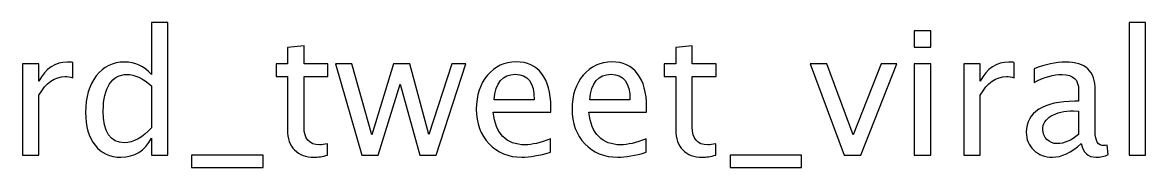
# Model space of a CAD drawing. Header units: centimetres. Extents: x -150 to 29, y -15 to 29.
# Drawn here: x 7.14 to 24.43, y 26.48 to 28.71 of the extents above; entities that cross this region are included whole.
import ezdxf

# ---------------------------------------------------------------- set-up
doc = ezdxf.new("R2010")
doc.units = ezdxf.units.CM
doc.header["$MEASUREMENT"] = 0
doc.layers.add('Layer 1', color=7, linetype='Continuous')

msp = doc.modelspace()

# ---------------------------------------------------------------- linework, layer by layer
at = {"layer": 'Layer 1'}
for points, knots in [([(9.12639, 26.67044), (9.12639, 26.67044), (9.12639, 26.9337), (9.12639, 26.9337), (9.12639, 26.9337), (9.02276, 26.73703), (8.86666, 26.63869), (8.65808, 26.63869), (8.65808, 26.63869), (8.48874, 26.63869), (8.35557, 26.69999), (8.25856, 26.82302), (8.25856, 26.82302), (8.16154, 26.94605), (8.11303, 27.11406), (8.11303, 27.32705), (8.11303, 27.32705), (8.11303, 27.55988), (8.16816, 27.74729), (8.27796, 27.88929), (8.27796, 27.88929), (8.3882, 28.03084), (8.53284, 28.10183), (8.71232, 28.10183), (8.71232, 28.10183), (8.87856, 28.10183), (9.01703, 28.03833), (9.12639, 27.91089), (9.12639, 27.91089), (9.12639, 27.91089), (9.12639, 28.71037), (9.12639, 28.71037), (9.12639, 28.71037), (9.12639, 28.71037), (9.38039, 28.71037), (9.38039, 28.71037), (9.38039, 28.71037), (9.38039, 28.71037), (9.38039, 26.67044), (9.38039, 26.67044), (9.38039, 26.67044), (9.38039, 26.67044), (9.12639, 26.67044), (9.12639, 26.67044)], [0, 0, 0, 0, 0.08333333, 0.08333333, 0.08333333, 0.08333333, 0.16666667, 0.16666667, 0.16666667, 0.16666667, 0.25, 0.25, 0.25, 0.25, 0.33333333, 0.33333333, 0.33333333, 0.33333333, 0.41666667, 0.41666667, 0.41666667, 0.41666667, 0.5, 0.5, 0.5, 0.5, 0.58333333, 0.58333333, 0.58333333, 0.58333333, 0.66666667, 0.66666667, 0.66666667, 0.66666667, 0.75, 0.75, 0.75, 0.75, 0.83333333, 0.83333333, 0.83333333, 0.83333333, 1, 1, 1, 1]), ([(24.17851, 26.67044), (24.17851, 26.67044), (24.17851, 28.71037), (24.17851, 28.71037), (24.17851, 28.71037), (24.17851, 28.71037), (24.43251, 28.71037), (24.43251, 28.71037), (24.43251, 28.71037), (24.43251, 28.71037), (24.43251, 26.67044), (24.43251, 26.67044), (24.43251, 26.67044), (24.43251, 26.67044), (24.17851, 26.67044), (24.17851, 26.67044)], [0, 0, 0, 0, 0.2, 0.2, 0.2, 0.2, 0.4, 0.4, 0.4, 0.4, 0.6, 0.6, 0.6, 0.6, 1, 1, 1, 1]), ([(20.87034, 28.32938), (20.87034, 28.32938), (20.87034, 28.58338), (20.87034, 28.58338), (20.87034, 28.58338), (20.87034, 28.58338), (21.12434, 28.58338), (21.12434, 28.58338), (21.12434, 28.58338), (21.12434, 28.58338), (21.12434, 28.32938), (21.12434, 28.32938), (21.12434, 28.32938), (21.12434, 28.32938), (20.87034, 28.32938), (20.87034, 28.32938)], [0, 0, 0, 0, 0.2, 0.2, 0.2, 0.2, 0.4, 0.4, 0.4, 0.4, 0.6, 0.6, 0.6, 0.6, 1, 1, 1, 1]), ([(11.83924, 26.67088), (11.76075, 26.64927), (11.6924, 26.63869), (11.63463, 26.63869), (11.63463, 26.63869), (11.50498, 26.63869), (11.404, 26.67573), (11.33168, 26.74981), (11.33168, 26.74981), (11.25892, 26.8239), (11.22276, 26.92664), (11.22276, 27.0585), (11.22276, 27.0585), (11.22276, 27.0585), (11.22276, 27.88223), (11.22276, 27.88223), (11.22276, 27.88223), (11.22276, 27.88223), (11.04726, 27.88223), (11.04726, 27.88223), (11.04726, 27.88223), (11.04726, 27.88223), (11.04726, 28.07273), (11.04726, 28.07273), (11.04726, 28.07273), (11.04726, 28.07273), (11.22276, 28.07273), (11.22276, 28.07273), (11.22276, 28.07273), (11.22276, 28.07273), (11.22276, 28.32629), (11.22276, 28.32629), (11.22276, 28.32629), (11.22276, 28.32629), (11.47676, 28.35054), (11.47676, 28.35054), (11.47676, 28.35054), (11.47676, 28.35054), (11.47676, 28.07273), (11.47676, 28.07273), (11.47676, 28.07273), (11.47676, 28.07273), (11.84453, 28.07273), (11.84453, 28.07273), (11.84453, 28.07273), (11.84453, 28.07273), (11.84453, 27.88223), (11.84453, 27.88223), (11.84453, 27.88223), (11.84453, 27.88223), (11.47676, 27.88223), (11.47676, 27.88223), (11.47676, 27.88223), (11.47676, 27.88223), (11.47676, 27.10436), (11.47676, 27.10436), (11.47676, 27.10436), (11.47676, 26.92091), (11.55658, 26.82919), (11.71577, 26.82919), (11.71577, 26.82919), (11.74972, 26.82919), (11.79073, 26.83492), (11.83924, 26.84595), (11.83924, 26.84595), (11.83924, 26.84595), (11.83924, 26.67088), (11.83924, 26.67088)], [0, 0, 0, 0, 0.05555556, 0.05555556, 0.05555556, 0.05555556, 0.11111111, 0.11111111, 0.11111111, 0.11111111, 0.16666667, 0.16666667, 0.16666667, 0.16666667, 0.22222222, 0.22222222, 0.22222222, 0.22222222, 0.27777778, 0.27777778, 0.27777778, 0.27777778, 0.33333333, 0.33333333, 0.33333333, 0.33333333, 0.38888889, 0.38888889, 0.38888889, 0.38888889, 0.44444444, 0.44444444, 0.44444444, 0.44444444, 0.5, 0.5, 0.5, 0.5, 0.55555556, 0.55555556, 0.55555556, 0.55555556, 0.61111111, 0.61111111, 0.61111111, 0.61111111, 0.66666667, 0.66666667, 0.66666667, 0.66666667, 0.72222222, 0.72222222, 0.72222222, 0.72222222, 0.77777778, 0.77777778, 0.77777778, 0.77777778, 0.83333333, 0.83333333, 0.83333333, 0.83333333, 0.88888889, 0.88888889, 0.88888889, 0.88888889, 1, 1, 1, 1]), ([(17.81573, 26.67088), (17.73724, 26.64927), (17.66889, 26.63869), (17.61112, 26.63869), (17.61112, 26.63869), (17.48147, 26.63869), (17.38049, 26.67573), (17.30817, 26.74981), (17.30817, 26.74981), (17.23541, 26.8239), (17.19925, 26.92664), (17.19925, 27.0585), (17.19925, 27.0585), (17.19925, 27.0585), (17.19925, 27.88223), (17.19925, 27.88223), (17.19925, 27.88223), (17.19925, 27.88223), (17.02375, 27.88223), (17.02375, 27.88223), (17.02375, 27.88223), (17.02375, 27.88223), (17.02375, 28.07273), (17.02375, 28.07273), (17.02375, 28.07273), (17.02375, 28.07273), (17.19925, 28.07273), (17.19925, 28.07273), (17.19925, 28.07273), (17.19925, 28.07273), (17.19925, 28.32629), (17.19925, 28.32629), (17.19925, 28.32629), (17.19925, 28.32629), (17.45325, 28.35054), (17.45325, 28.35054), (17.45325, 28.35054), (17.45325, 28.35054), (17.45325, 28.07273), (17.45325, 28.07273), (17.45325, 28.07273), (17.45325, 28.07273), (17.82102, 28.07273), (17.82102, 28.07273), (17.82102, 28.07273), (17.82102, 28.07273), (17.82102, 27.88223), (17.82102, 27.88223), (17.82102, 27.88223), (17.82102, 27.88223), (17.45325, 27.88223), (17.45325, 27.88223), (17.45325, 27.88223), (17.45325, 27.88223), (17.45325, 27.10436), (17.45325, 27.10436), (17.45325, 27.10436), (17.45325, 26.92091), (17.53307, 26.82919), (17.69226, 26.82919), (17.69226, 26.82919), (17.72621, 26.82919), (17.76722, 26.83492), (17.81573, 26.84595), (17.81573, 26.84595), (17.81573, 26.84595), (17.81573, 26.67088), (17.81573, 26.67088)], [0, 0, 0, 0, 0.05555556, 0.05555556, 0.05555556, 0.05555556, 0.11111111, 0.11111111, 0.11111111, 0.11111111, 0.16666667, 0.16666667, 0.16666667, 0.16666667, 0.22222222, 0.22222222, 0.22222222, 0.22222222, 0.27777778, 0.27777778, 0.27777778, 0.27777778, 0.33333333, 0.33333333, 0.33333333, 0.33333333, 0.38888889, 0.38888889, 0.38888889, 0.38888889, 0.44444444, 0.44444444, 0.44444444, 0.44444444, 0.5, 0.5, 0.5, 0.5, 0.55555556, 0.55555556, 0.55555556, 0.55555556, 0.61111111, 0.61111111, 0.61111111, 0.61111111, 0.66666667, 0.66666667, 0.66666667, 0.66666667, 0.72222222, 0.72222222, 0.72222222, 0.72222222, 0.77777778, 0.77777778, 0.77777778, 0.77777778, 0.83333333, 0.83333333, 0.83333333, 0.83333333, 0.88888889, 0.88888889, 0.88888889, 0.88888889, 1, 1, 1, 1]), ([(7.14157, 26.67044), (7.14157, 26.67044), (7.14157, 28.07273), (7.14157, 28.07273), (7.14157, 28.07273), (7.14157, 28.07273), (7.39557, 28.07273), (7.39557, 28.07273), (7.39557, 28.07273), (7.39557, 28.07273), (7.39557, 27.80771), (7.39557, 27.80771), (7.39557, 27.80771), (7.49655, 28.00394), (7.64295, 28.10183), (7.83522, 28.10183), (7.83522, 28.10183), (7.86124, 28.10183), (7.88858, 28.09963), (7.9168, 28.09522), (7.9168, 28.09522), (7.9168, 28.09522), (7.9168, 27.85754), (7.9168, 27.85754), (7.9168, 27.85754), (7.8727, 27.87209), (7.8339, 27.87958), (7.80038, 27.87958), (7.80038, 27.87958), (7.63899, 27.87958), (7.50405, 27.78433), (7.39557, 27.59339), (7.39557, 27.59339), (7.39557, 27.59339), (7.39557, 26.67044), (7.39557, 26.67044), (7.39557, 26.67044), (7.39557, 26.67044), (7.14157, 26.67044), (7.14157, 26.67044)], [0, 0, 0, 0, 0.09090909, 0.09090909, 0.09090909, 0.09090909, 0.18181818, 0.18181818, 0.18181818, 0.18181818, 0.27272727, 0.27272727, 0.27272727, 0.27272727, 0.36363636, 0.36363636, 0.36363636, 0.36363636, 0.45454545, 0.45454545, 0.45454545, 0.45454545, 0.54545455, 0.54545455, 0.54545455, 0.54545455, 0.63636364, 0.63636364, 0.63636364, 0.63636364, 0.72727273, 0.72727273, 0.72727273, 0.72727273, 0.81818182, 0.81818182, 0.81818182, 0.81818182, 1, 1, 1, 1]), ([(12.36576, 26.67044), (12.36576, 26.67044), (11.96359, 28.07273), (11.96359, 28.07273), (11.96359, 28.07273), (11.96359, 28.07273), (12.21142, 28.07273), (12.21142, 28.07273), (12.21142, 28.07273), (12.21142, 28.07273), (12.51966, 26.98397), (12.51966, 26.98397), (12.51966, 26.98397), (12.51966, 26.98397), (12.85215, 28.07273), (12.85215, 28.07273), (12.85215, 28.07273), (12.85215, 28.07273), (13.10615, 28.07273), (13.10615, 28.07273), (13.10615, 28.07273), (13.10615, 28.07273), (13.39852, 26.98573), (13.39852, 26.98573), (13.39852, 26.98573), (13.39852, 26.98573), (13.75218, 28.07273), (13.75218, 28.07273), (13.75218, 28.07273), (13.75218, 28.07273), (13.96913, 28.07273), (13.96913, 28.07273), (13.96913, 28.07273), (13.96913, 28.07273), (13.51141, 26.67044), (13.51141, 26.67044), (13.51141, 26.67044), (13.51141, 26.67044), (13.25741, 26.67044), (13.25741, 26.67044), (13.25741, 26.67044), (13.25741, 26.67044), (12.95666, 27.76405), (12.95666, 27.76405), (12.95666, 27.76405), (12.95666, 27.76405), (12.61976, 26.67044), (12.61976, 26.67044), (12.61976, 26.67044), (12.61976, 26.67044), (12.36576, 26.67044), (12.36576, 26.67044)], [0, 0, 0, 0, 0.07142857, 0.07142857, 0.07142857, 0.07142857, 0.14285714, 0.14285714, 0.14285714, 0.14285714, 0.21428571, 0.21428571, 0.21428571, 0.21428571, 0.28571429, 0.28571429, 0.28571429, 0.28571429, 0.35714286, 0.35714286, 0.35714286, 0.35714286, 0.42857143, 0.42857143, 0.42857143, 0.42857143, 0.5, 0.5, 0.5, 0.5, 0.57142857, 0.57142857, 0.57142857, 0.57142857, 0.64285714, 0.64285714, 0.64285714, 0.64285714, 0.71428571, 0.71428571, 0.71428571, 0.71428571, 0.78571429, 0.78571429, 0.78571429, 0.78571429, 0.85714286, 0.85714286, 0.85714286, 0.85714286, 1, 1, 1, 1]), ([(15.26956, 26.71542), (15.0989, 26.66427), (14.95294, 26.63869), (14.83123, 26.63869), (14.83123, 26.63869), (14.62353, 26.63869), (14.45464, 26.70748), (14.32456, 26.84462), (14.32456, 26.84462), (14.19447, 26.98177), (14.1292, 27.15948), (14.1292, 27.3782), (14.1292, 27.3782), (14.1292, 27.59031), (14.18653, 27.76449), (14.30162, 27.90075), (14.30162, 27.90075), (14.41672, 28.03657), (14.564, 28.10448), (14.74348, 28.10448), (14.74348, 28.10448), (14.91325, 28.10448), (15.04466, 28.04407), (15.13727, 27.92324), (15.13727, 27.92324), (15.22987, 27.80241), (15.27617, 27.63132), (15.27617, 27.40951), (15.27617, 27.40951), (15.27617, 27.40951), (15.27485, 27.3319), (15.27485, 27.3319), (15.27485, 27.3319), (15.27485, 27.3319), (14.3885, 27.3319), (14.3885, 27.3319), (14.3885, 27.3319), (14.42554, 26.99676), (14.58914, 26.82919), (14.87886, 26.82919), (14.87886, 26.82919), (14.98513, 26.82919), (15.11522, 26.85918), (15.26956, 26.91915), (15.26956, 26.91915), (15.26956, 26.91915), (15.26956, 26.71542), (15.26956, 26.71542)], [0, 0, 0, 0, 0.07692308, 0.07692308, 0.07692308, 0.07692308, 0.15384615, 0.15384615, 0.15384615, 0.15384615, 0.23076923, 0.23076923, 0.23076923, 0.23076923, 0.30769231, 0.30769231, 0.30769231, 0.30769231, 0.38461538, 0.38461538, 0.38461538, 0.38461538, 0.46153846, 0.46153846, 0.46153846, 0.46153846, 0.53846154, 0.53846154, 0.53846154, 0.53846154, 0.61538462, 0.61538462, 0.61538462, 0.61538462, 0.69230769, 0.69230769, 0.69230769, 0.69230769, 0.76923077, 0.76923077, 0.76923077, 0.76923077, 0.84615385, 0.84615385, 0.84615385, 0.84615385, 1, 1, 1, 1]), ([(16.74373, 26.71542), (16.57307, 26.66427), (16.42711, 26.63869), (16.3054, 26.63869), (16.3054, 26.63869), (16.0977, 26.63869), (15.92881, 26.70748), (15.79873, 26.84462), (15.79873, 26.84462), (15.66864, 26.98177), (15.60337, 27.15948), (15.60337, 27.3782), (15.60337, 27.3782), (15.60337, 27.59031), (15.6607, 27.76449), (15.77579, 27.90075), (15.77579, 27.90075), (15.89089, 28.03657), (16.03817, 28.10448), (16.21765, 28.10448), (16.21765, 28.10448), (16.38742, 28.10448), (16.51883, 28.04407), (16.61144, 27.92324), (16.61144, 27.92324), (16.70404, 27.80241), (16.75034, 27.63132), (16.75034, 27.40951), (16.75034, 27.40951), (16.75034, 27.40951), (16.74902, 27.3319), (16.74902, 27.3319), (16.74902, 27.3319), (16.74902, 27.3319), (15.86267, 27.3319), (15.86267, 27.3319), (15.86267, 27.3319), (15.89971, 26.99676), (16.06331, 26.82919), (16.35303, 26.82919), (16.35303, 26.82919), (16.4593, 26.82919), (16.58939, 26.85918), (16.74373, 26.91915), (16.74373, 26.91915), (16.74373, 26.91915), (16.74373, 26.71542), (16.74373, 26.71542)], [0, 0, 0, 0, 0.07692308, 0.07692308, 0.07692308, 0.07692308, 0.15384615, 0.15384615, 0.15384615, 0.15384615, 0.23076923, 0.23076923, 0.23076923, 0.23076923, 0.30769231, 0.30769231, 0.30769231, 0.30769231, 0.38461538, 0.38461538, 0.38461538, 0.38461538, 0.46153846, 0.46153846, 0.46153846, 0.46153846, 0.53846154, 0.53846154, 0.53846154, 0.53846154, 0.61538462, 0.61538462, 0.61538462, 0.61538462, 0.69230769, 0.69230769, 0.69230769, 0.69230769, 0.76923077, 0.76923077, 0.76923077, 0.76923077, 0.84615385, 0.84615385, 0.84615385, 0.84615385, 1, 1, 1, 1]), ([(19.79304, 26.67044), (19.79304, 26.67044), (19.27093, 28.07273), (19.27093, 28.07273), (19.27093, 28.07273), (19.27093, 28.07273), (19.52493, 28.07273), (19.52493, 28.07273), (19.52493, 28.07273), (19.52493, 28.07273), (19.93195, 26.98309), (19.93195, 26.98309), (19.93195, 26.98309), (19.93195, 26.98309), (20.36278, 28.07273), (20.36278, 28.07273), (20.36278, 28.07273), (20.36278, 28.07273), (20.60178, 28.07273), (20.60178, 28.07273), (20.60178, 28.07273), (20.60178, 28.07273), (20.04748, 26.67044), (20.04748, 26.67044), (20.04748, 26.67044), (20.04748, 26.67044), (19.79304, 26.67044), (19.79304, 26.67044)], [0, 0, 0, 0, 0.125, 0.125, 0.125, 0.125, 0.25, 0.25, 0.25, 0.25, 0.375, 0.375, 0.375, 0.375, 0.5, 0.5, 0.5, 0.5, 0.625, 0.625, 0.625, 0.625, 0.75, 0.75, 0.75, 0.75, 1, 1, 1, 1]), ([(20.87034, 26.67044), (20.87034, 26.67044), (20.87034, 28.07273), (20.87034, 28.07273), (20.87034, 28.07273), (20.87034, 28.07273), (21.12434, 28.07273), (21.12434, 28.07273), (21.12434, 28.07273), (21.12434, 28.07273), (21.12434, 26.67044), (21.12434, 26.67044), (21.12434, 26.67044), (21.12434, 26.67044), (20.87034, 26.67044), (20.87034, 26.67044)], [0, 0, 0, 0, 0.2, 0.2, 0.2, 0.2, 0.4, 0.4, 0.4, 0.4, 0.6, 0.6, 0.6, 0.6, 1, 1, 1, 1]), ([(21.63498, 26.67044), (21.63498, 26.67044), (21.63498, 28.07273), (21.63498, 28.07273), (21.63498, 28.07273), (21.63498, 28.07273), (21.88898, 28.07273), (21.88898, 28.07273), (21.88898, 28.07273), (21.88898, 28.07273), (21.88898, 27.80771), (21.88898, 27.80771), (21.88898, 27.80771), (21.98996, 28.00394), (22.13636, 28.10183), (22.32863, 28.10183), (22.32863, 28.10183), (22.35465, 28.10183), (22.38199, 28.09963), (22.41021, 28.09522), (22.41021, 28.09522), (22.41021, 28.09522), (22.41021, 27.85754), (22.41021, 27.85754), (22.41021, 27.85754), (22.36611, 27.87209), (22.32731, 27.87958), (22.29379, 27.87958), (22.29379, 27.87958), (22.1324, 27.87958), (21.99746, 27.78433), (21.88898, 27.59339), (21.88898, 27.59339), (21.88898, 27.59339), (21.88898, 26.67044), (21.88898, 26.67044), (21.88898, 26.67044), (21.88898, 26.67044), (21.63498, 26.67044), (21.63498, 26.67044)], [0, 0, 0, 0, 0.09090909, 0.09090909, 0.09090909, 0.09090909, 0.18181818, 0.18181818, 0.18181818, 0.18181818, 0.27272727, 0.27272727, 0.27272727, 0.27272727, 0.36363636, 0.36363636, 0.36363636, 0.36363636, 0.45454545, 0.45454545, 0.45454545, 0.45454545, 0.54545455, 0.54545455, 0.54545455, 0.54545455, 0.63636364, 0.63636364, 0.63636364, 0.63636364, 0.72727273, 0.72727273, 0.72727273, 0.72727273, 0.81818182, 0.81818182, 0.81818182, 0.81818182, 1, 1, 1, 1]), ([(23.44032, 26.84903), (23.28775, 26.7088), (23.1409, 26.63869), (22.99979, 26.63869), (22.99979, 26.63869), (22.88382, 26.63869), (22.78724, 26.67485), (22.71096, 26.74761), (22.71096, 26.74761), (22.63423, 26.82037), (22.59586, 26.91209), (22.59586, 27.02278), (22.59586, 27.02278), (22.59586, 27.17579), (22.66024, 27.29353), (22.78901, 27.37555), (22.78901, 27.37555), (22.91777, 27.45757), (23.10254, 27.49858), (23.34331, 27.49858), (23.34331, 27.49858), (23.34331, 27.49858), (23.40284, 27.49858), (23.40284, 27.49858), (23.40284, 27.49858), (23.40284, 27.49858), (23.40284, 27.66748), (23.40284, 27.66748), (23.40284, 27.66748), (23.40284, 27.8302), (23.31817, 27.91133), (23.1484, 27.91133), (23.1484, 27.91133), (23.01699, 27.91133), (22.87323, 27.86988), (22.71757, 27.78698), (22.71757, 27.78698), (22.71757, 27.78698), (22.71757, 27.996), (22.71757, 27.996), (22.71757, 27.996), (22.88867, 28.06656), (23.05006, 28.10183), (23.20132, 28.10183), (23.20132, 28.10183), (23.35698, 28.10183), (23.47207, 28.06656), (23.54571, 27.99556), (23.54571, 27.99556), (23.6198, 27.92456), (23.65684, 27.8152), (23.65684, 27.66748), (23.65684, 27.66748), (23.65684, 27.66748), (23.65684, 27.0338), (23.65684, 27.0338), (23.65684, 27.0338), (23.65684, 26.88872), (23.70138, 26.81596), (23.79089, 26.81596), (23.79089, 26.81596), (23.80192, 26.81596), (23.81823, 26.81772), (23.83984, 26.82125), (23.83984, 26.82125), (23.83984, 26.82125), (23.85792, 26.68014), (23.85792, 26.68014), (23.85792, 26.68014), (23.80016, 26.65236), (23.73666, 26.63869), (23.66698, 26.63869), (23.66698, 26.63869), (23.54836, 26.63869), (23.47295, 26.7088), (23.44032, 26.84903)], [0, 0, 0, 0, 0.05, 0.05, 0.05, 0.05, 0.1, 0.1, 0.1, 0.1, 0.15, 0.15, 0.15, 0.15, 0.2, 0.2, 0.2, 0.2, 0.25, 0.25, 0.25, 0.25, 0.3, 0.3, 0.3, 0.3, 0.35, 0.35, 0.35, 0.35, 0.4, 0.4, 0.4, 0.4, 0.45, 0.45, 0.45, 0.45, 0.5, 0.5, 0.5, 0.5, 0.55, 0.55, 0.55, 0.55, 0.6, 0.6, 0.6, 0.6, 0.65, 0.65, 0.65, 0.65, 0.7, 0.7, 0.7, 0.7, 0.75, 0.75, 0.75, 0.75, 0.8, 0.8, 0.8, 0.8, 0.85, 0.85, 0.85, 0.85, 0.9, 0.9, 0.9, 0.9, 1, 1, 1, 1]), ([(9.12639, 27.73715), (8.99454, 27.85313), (8.86974, 27.91133), (8.75156, 27.91133), (8.75156, 27.91133), (8.63515, 27.91133), (8.54519, 27.86283), (8.48125, 27.76537), (8.48125, 27.76537), (8.41731, 27.66836), (8.38556, 27.53078), (8.38556, 27.35262), (8.38556, 27.35262), (8.38556, 27.02498), (8.49403, 26.86094), (8.71143, 26.86094), (8.71143, 26.86094), (8.85254, 26.86094), (8.99101, 26.93811), (9.12639, 27.09201), (9.12639, 27.09201), (9.12639, 27.09201), (9.12639, 27.73715), (9.12639, 27.73715)], [0, 0, 0, 0, 0.14285714, 0.14285714, 0.14285714, 0.14285714, 0.28571429, 0.28571429, 0.28571429, 0.28571429, 0.42857143, 0.42857143, 0.42857143, 0.42857143, 0.57142857, 0.57142857, 0.57142857, 0.57142857, 0.71428571, 0.71428571, 0.71428571, 0.71428571, 1, 1, 1, 1]), ([(14.40173, 27.5224), (14.40173, 27.5224), (15.02085, 27.5224), (15.02085, 27.5224), (15.02085, 27.5224), (15.02085, 27.78345), (14.92339, 27.91398), (14.72893, 27.91398), (14.72893, 27.91398), (14.53313, 27.91398), (14.42421, 27.78345), (14.40173, 27.5224)], [0, 0, 0, 0, 0.25, 0.25, 0.25, 0.25, 0.5, 0.5, 0.5, 0.5, 1, 1, 1, 1]), ([(15.8759, 27.5224), (15.8759, 27.5224), (16.49502, 27.5224), (16.49502, 27.5224), (16.49502, 27.5224), (16.49502, 27.78345), (16.39756, 27.91398), (16.2031, 27.91398), (16.2031, 27.91398), (16.0073, 27.91398), (15.89838, 27.78345), (15.8759, 27.5224)], [0, 0, 0, 0, 0.25, 0.25, 0.25, 0.25, 0.5, 0.5, 0.5, 0.5, 1, 1, 1, 1]), ([(23.40284, 26.9875), (23.40284, 26.9875), (23.40284, 27.34777), (23.40284, 27.34777), (23.40284, 27.34777), (23.40284, 27.34777), (23.32126, 27.35042), (23.32126, 27.35042), (23.32126, 27.35042), (23.18015, 27.35042), (23.06638, 27.3244), (22.97951, 27.27237), (22.97951, 27.27237), (22.89308, 27.21989), (22.84986, 27.15066), (22.84986, 27.06423), (22.84986, 27.06423), (22.84986, 27.00381), (22.87147, 26.95266), (22.91424, 26.91077), (22.91424, 26.91077), (22.95746, 26.86888), (23.00993, 26.84771), (23.07211, 26.84771), (23.07211, 26.84771), (23.17794, 26.84771), (23.28819, 26.89445), (23.40284, 26.9875)], [0, 0, 0, 0, 0.125, 0.125, 0.125, 0.125, 0.25, 0.25, 0.25, 0.25, 0.375, 0.375, 0.375, 0.375, 0.5, 0.5, 0.5, 0.5, 0.625, 0.625, 0.625, 0.625, 0.75, 0.75, 0.75, 0.75, 1, 1, 1, 1]), ([(9.74639, 26.47994), (9.74639, 26.47994), (9.74639, 26.67044), (9.74639, 26.67044), (9.74639, 26.67044), (9.74639, 26.67044), (10.84706, 26.67044), (10.84706, 26.67044), (10.84706, 26.67044), (10.84706, 26.67044), (10.84706, 26.47994), (10.84706, 26.47994), (10.84706, 26.47994), (10.84706, 26.47994), (9.74639, 26.47994), (9.74639, 26.47994)], [0, 0, 0, 0, 0.2, 0.2, 0.2, 0.2, 0.4, 0.4, 0.4, 0.4, 0.6, 0.6, 0.6, 0.6, 1, 1, 1, 1]), ([(18.03533, 26.47994), (18.03533, 26.47994), (18.03533, 26.67044), (18.03533, 26.67044), (18.03533, 26.67044), (18.03533, 26.67044), (19.136, 26.67044), (19.136, 26.67044), (19.136, 26.67044), (19.136, 26.67044), (19.136, 26.47994), (19.136, 26.47994), (19.136, 26.47994), (19.136, 26.47994), (18.03533, 26.47994), (18.03533, 26.47994)], [0, 0, 0, 0, 0.2, 0.2, 0.2, 0.2, 0.4, 0.4, 0.4, 0.4, 0.6, 0.6, 0.6, 0.6, 1, 1, 1, 1])]:
    msp.add_open_spline(points, degree=3, knots=knots, dxfattribs=at)

doc.saveas('drawing.dxf')
